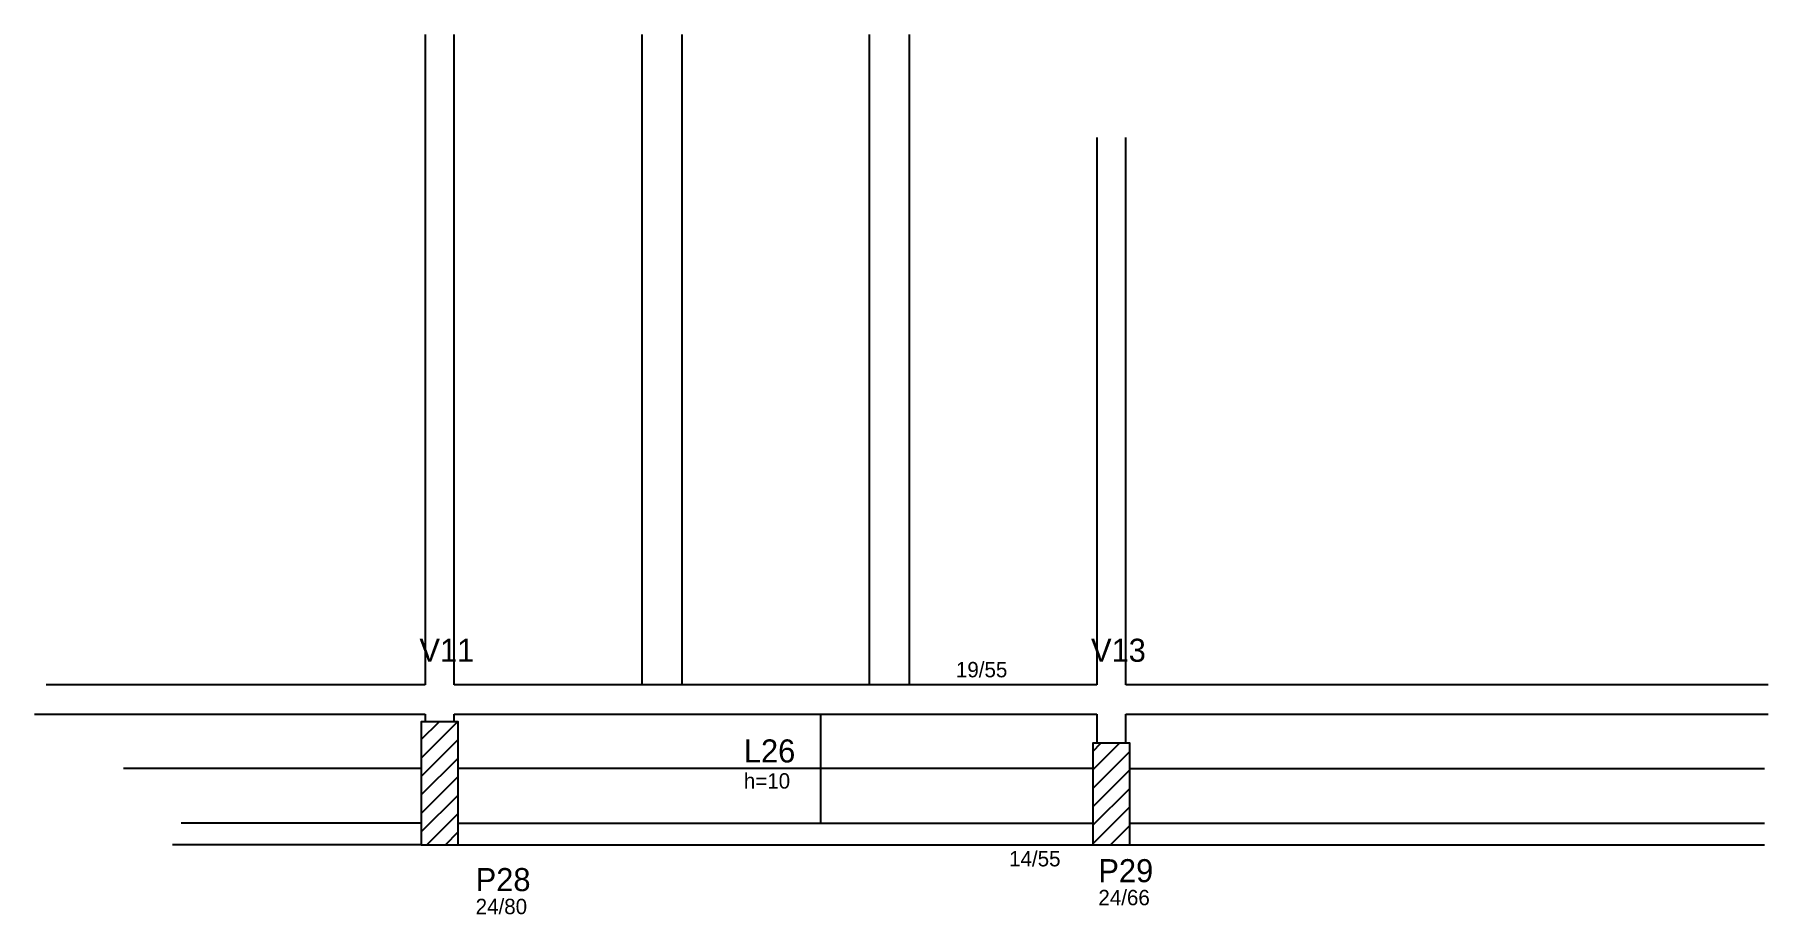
# Model space of a CAD drawing. Header units: metres. Extents: x 3798 to 4927, y 1537 to 2109.
import ezdxf

# ---------------------------------------------------------------- set-up
doc = ezdxf.new("R2010")
doc.units = ezdxf.units.M
for name, color, linetype in [('3', 7, 'Continuous'), ('4', 7, 'Continuous'), ('7', 7, 'Continuous'), ('Painéis', 7, 'Continuous')]:
    doc.layers.add(name, color=color, linetype=linetype)

msp = doc.modelspace()

# ---------------------------------------------------------------- linework, layer by layer
at = {"layer": '3', "color": 7, "lineweight": 25}
for p, q in [((4050, 1638.4), (4073.6, 1662)), ((4050, 1650.4), (4061.6, 1662)), ((4050, 1626.4), (4074, 1650.4)), ((4487, 1630.7), (4504.4, 1648)), ((4487, 1642.7), (4492.3, 1648)), ((4050, 1614.4), (4074, 1638.4)), ((4487, 1618.6), (4511, 1642.6)), ((4050, 1602.4), (4074, 1626.4)), ((4487, 1606.6), (4511, 1630.6)), ((4050, 1590.3), (4074, 1614.3)), ((4487, 1594.6), (4511, 1618.6)), ((4053.7, 1582), (4074, 1602.3)), ((4487, 1582.6), (4511, 1606.6)), ((4050, 1596), (3893.8, 1596)), ((4074, 1596), (4487, 1596)), ((4498.5, 1582), (4511, 1594.5)), ((4511, 1596), (4924, 1596)), ((4050, 1582), (3888.2, 1582)), ((4065.7, 1582), (4074, 1590.3)), ((4074, 1582), (4487, 1582)), ((4510.5, 1582), (4511, 1582.5)), ((4511, 1582), (4924, 1582))]:
    msp.add_line(p, q, dxfattribs=at)
for points in [[(4052.5, 2109), (4052.5, 1686)], [(4071.5, 1686), (4071.5, 2109)], [(4489.5, 2042), (4489.5, 1686)], [(4508.5, 1686), (4508.5, 2042)], [(4052.5, 1686), (3806, 1686)], [(4489.5, 1686), (4071.5, 1686)], [(4926.5, 1686), (4508.5, 1686)], [(3798.4, 1667), (4052.5, 1667)], [(4052.5, 1667), (4052.5, 1662)], [(4071.5, 1667), (4489.5, 1667)], [(4071.5, 1662), (4071.5, 1667)], [(4489.5, 1667), (4489.5, 1648)], [(4508.5, 1667), (4926.5, 1667)], [(4508.5, 1648), (4508.5, 1667)]]:
    msp.add_lwpolyline(points, dxfattribs=at)
at = {"layer": '7', "color": 7, "lineweight": 25}
for points in [[(4050, 1582), (4074, 1582), (4074, 1662), (4050, 1662), (4050, 1582)], [(4487, 1582), (4511, 1582), (4511, 1648), (4487, 1648), (4487, 1582)]]:
    msp.add_lwpolyline(points, dxfattribs=at)
at = {"layer": 'Painéis', "color": 7, "lineweight": 25}
for p, q in [((4193.5, 2109), (4193.5, 1686)), ((4219.5, 2109), (4219.5, 1686)), ((4341.5, 2109), (4341.5, 1686)), ((4367.5, 2109), (4367.5, 1686)), ((4310, 1596), (4310, 1667)), ((4050, 1631.5), (3856.3, 1631.5)), ((4487, 1631.5), (4074, 1631.5)), ((4511, 1631.5), (4924, 1631.5))]:
    msp.add_line(p, q, dxfattribs=at)

# ---------------------------------------------------------------- texts
at = {"layer": '3', "color": 7, "lineweight": 25}
for s, p in [('19/55', (4397.9, 1690.9)), ('h=10', (4259.9, 1618.5)), ('14/55', (4432.5, 1567.9)), ('24/80', (4085.4, 1536.8)), ('24/66', (4490.6, 1542.6))]:
    msp.add_text(s, height=10, dxfattribs=at).set_placement(p)
at = {"layer": '4', "color": 7, "lineweight": 25}
for s, p in [('V11', (4048.8, 1701)), ('V13', (4485.8, 1701)), ('L26', (4259.9, 1635.5)), ('P29', (4490.6, 1557.6)), ('P28', (4085.4, 1551.8))]:
    msp.add_text(s, height=15, dxfattribs=at).set_placement(p)

doc.saveas('drawing.dxf')
